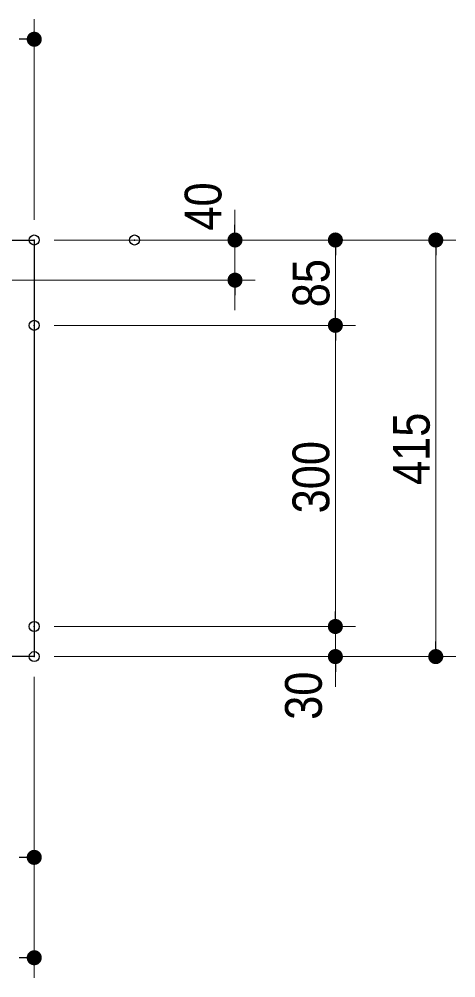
# Model space of a CAD drawing. Units: millimetres, scale not verified. Extents: x -6062 to 6062, y -3045 to 3045.
# Drawn here: x -1228 to -792, y 545 to 1500 of the extents above; entities that cross this region are included whole.
import ezdxf
from ezdxf.enums import TextEntityAlignment as Align

# ---------------------------------------------------------------- set-up
doc = ezdxf.new("R2010")
doc.units = ezdxf.units.MM
doc.header["$LTSCALE"] = 20
doc.header["$PDMODE"] = 32
doc.header["$PDSIZE"] = 10
for name, color, linetype, lineweight in [('0-2_5ボウル・キャビネット', 7, 'Continuous', 15), ('0-3_2寸法-2', 7, 'Continuous', 15), ('0-4_0', 7, 'Continuous', 25), ('0-6_2寸法-1', 7, 'Continuous', 15)]:
    doc.layers.add(name, color=color, linetype=linetype, lineweight=lineweight)
doc.layers.add('0-5_Defpoints', color=7, linetype='Continuous')
doc.styles.add('ＭＳ Ｐゴシック', font='')
doc.styles.get('ＭＳ Ｐゴシック').set_extended_font_data('MS PGothic')

# ---------------------------------------------------------------- blocks, each defined once
blk = doc.blocks.new('_Dot')
at = {"layer": '0-4_0'}
blk.add_line((-10, 0), (-20, 0), dxfattribs=at)
for points in [[(0, 0), (-10, 0), (-9.92, 1.25)], [(0, 0), (-9.92, -1.25), (-10, 0)], [(0, 0), (-9.92, 1.25), (-9.69, 2.49)], [(0, 0), (-9.69, -2.49), (-9.92, -1.25)], [(0, 0), (-9.69, 2.49), (-9.3, 3.68)], [(0, 0), (-9.3, -3.68), (-9.69, -2.49)], [(0, 0), (-9.3, 3.68), (-8.76, 4.82)], [(0, 0), (-8.76, -4.82), (-9.3, -3.68)], [(0, 0), (-8.76, 4.82), (-8.09, 5.88)], [(0, 0), (-8.09, -5.88), (-8.76, -4.82)], [(0, 0), (-8.09, 5.88), (-7.29, 6.85)], [(0, 0), (-7.29, -6.85), (-8.09, -5.88)], [(0, 0), (-7.29, 6.85), (-6.37, 7.71)], [(0, 0), (-6.37, -7.71), (-7.29, -6.85)], [(0, 0), (-6.37, 7.71), (-5.36, 8.44)], [(0, 0), (-5.36, -8.44), (-6.37, -7.71)], [(0, 0), (-5.36, 8.44), (-4.26, 9.05)], [(0, 0), (-4.26, -9.05), (-5.36, -8.44)], [(0, 0), (-4.26, 9.05), (-3.09, 9.51)], [(0, 0), (-3.09, -9.51), (-4.26, -9.05)], [(0, 0), (-3.09, 9.51), (-1.87, 9.82)], [(0, 0), (-1.87, -9.82), (-3.09, -9.51)], [(0, 0), (-1.87, 9.82), (-0.63, 9.98)], [(0, 0), (-0.63, -9.98), (-1.87, -9.82)], [(0, 0), (-0.63, 9.98), (0.63, 9.98)], [(0, 0), (0.63, -9.98), (-0.63, -9.98)], [(0, 0), (0.63, 9.98), (1.87, 9.82)], [(0, 0), (1.87, 9.82), (3.09, 9.51)], [(0, 0), (3.09, 9.51), (4.26, 9.05)], [(0, 0), (4.26, 9.05), (5.36, 8.44)], [(0, 0), (5.36, 8.44), (6.37, 7.71)], [(0, 0), (6.37, 7.71), (7.29, 6.85)], [(0, 0), (7.29, 6.85), (8.09, 5.88)], [(0, 0), (8.09, 5.88), (8.76, 4.82)], [(0, 0), (8.76, 4.82), (9.3, 3.68)], [(0, 0), (9.3, 3.68), (9.69, 2.49)], [(0, 0), (9.69, 2.49), (9.92, 1.25)], [(0, 0), (9.92, 1.25), (10, 0)], [(0, 0), (1.87, -9.82), (0.63, -9.98)], [(0, 0), (3.09, -9.51), (1.87, -9.82)], [(0, 0), (4.26, -9.05), (3.09, -9.51)], [(0, 0), (5.36, -8.44), (4.26, -9.05)], [(0, 0), (6.37, -7.71), (5.36, -8.44)], [(0, 0), (7.29, -6.85), (6.37, -7.71)], [(0, 0), (8.09, -5.88), (7.29, -6.85)], [(0, 0), (8.76, -4.82), (8.09, -5.88)], [(0, 0), (9.3, -3.68), (8.76, -4.82)], [(0, 0), (9.69, -2.49), (9.3, -3.68)], [(0, 0), (9.92, -1.25), (9.69, -2.49)], [(0, 0), (10, 0), (9.92, -1.25)]]:
    blk.add_solid(points, dxfattribs=at)

msp = doc.modelspace()

# ---------------------------------------------------------------- linework, layer by layer
at = {"layer": '0-2_5ボウル・キャビネット', "lineweight": 30}
msp.add_lwpolyline([(-2112.5, 1280), (-1212.5, 1280), (-1212.5, 865), (-2112.5, 865)], close=True, dxfattribs=at)
at = {"layer": '0-3_2寸法-2'}
for p, q in [((-1012.5, 1295.01), (-1012.5, 1310.01)), ((-1192.5, 1280), (-992.5, 1280)), ((-1012.5, 1240), (-1012.5, 1280)), ((-1342.5, 1240), (-992.5, 1240)), ((-1012.5, 1224.99), (-1012.5, 1209.99)), ((-912.5, 910.01), (-912.5, 925.01)), ((-1192.5, 895), (-892.5, 895)), ((-912.5, 865), (-912.5, 895)), ((-1192.5, 865), (-892.5, 865)), ((-912.5, 849.99), (-912.5, 834.99))]:
    msp.add_line(p, q, dxfattribs=at)
at = {"layer": '0-5_Defpoints'}
for p in [(-1212.5, 1480), (-1212.5, 1280), (-1112.5, 1280), (-1012.5, 1280), (-912.5, 1280), (-912.5, 1280), (-812.5, 1280), (-1212.5, 1195), (-1212.5, 895), (-912.5, 895), (-1212.5, 865), (-912.5, 865), (-1212.5, 665)]:
    msp.add_point(p, dxfattribs=at)
at = {"layer": '0-6_2寸法-1'}
for p, q in [((-1212.5, 1300), (-1212.5, 1500)), ((-1092.5, 1280), (-892.5, 1280)), ((-892.5, 1280), (-792.5, 1280)), ((-912.5, 1210.01), (-912.5, 1264.99)), ((-812.5, 880.01), (-812.5, 1264.99)), ((-1192.5, 1195), (-892.5, 1195)), ((-1192.5, 1195), (-892.5, 1195)), ((-912.5, 1179.99), (-912.5, 910.01)), ((-1192.5, 895), (-892.5, 895)), ((-892.5, 865), (-792.5, 865)), ((-1212.5, 845), (-1212.5, 645)), ((-1212.5, 645), (-1212.5, 545))]:
    msp.add_line(p, q, dxfattribs=at)

# ---------------------------------------------------------------- block references
at = {"layer": '0-3_2寸法-2', "xscale": 0.7503418, "yscale": 0.7503418}
for p, rotation in [((-1012.5, 1280), 270), ((-1012.5, 1240), 90), ((-912.5, 895), 270), ((-912.5, 865), 90)]:
    msp.add_blockref('_Dot', p, dxfattribs=dict(at, rotation=rotation))
at = {"layer": '0-6_2寸法-1', "xscale": 0.7503418, "yscale": 0.7503418}
for p in [(-1212.5, 1480), (-1212.5, 665), (-1212.5, 565)]:
    msp.add_blockref('_Dot', p, dxfattribs=at)
for p, rotation in [((-912.5, 1280), 90), ((-812.5, 1280), 90), ((-912.5, 1195), 270), ((-912.5, 1195), 90), ((-912.5, 895), 270), ((-812.5, 865), 270)]:
    msp.add_blockref('_Dot', p, dxfattribs=dict(at, rotation=rotation))

# ---------------------------------------------------------------- texts
at = {"layer": '0-3_2寸法-2', "style": 'ＭＳ Ｐゴシック', "width": 0.9}
for s, p in [('40', (-1014.98, 1289.41)), ('30', (-914.98, 802.02))]:
    msp.add_text(s, height=36.66, rotation=90, dxfattribs=at).set_placement(p, align=Align.BOTTOM_LEFT)
at = {"layer": '0-6_2寸法-1', "style": 'ＭＳ Ｐゴシック', "width": 0.9}
for s, p in [('85', (-907.44, 1213.01)), ('415', (-807.54, 1036)), ('300', (-907.54, 1007.72))]:
    msp.add_text(s, height=36.66, rotation=90, dxfattribs=at).set_placement(p, align=Align.BOTTOM_LEFT)

doc.saveas('drawing.dxf')
